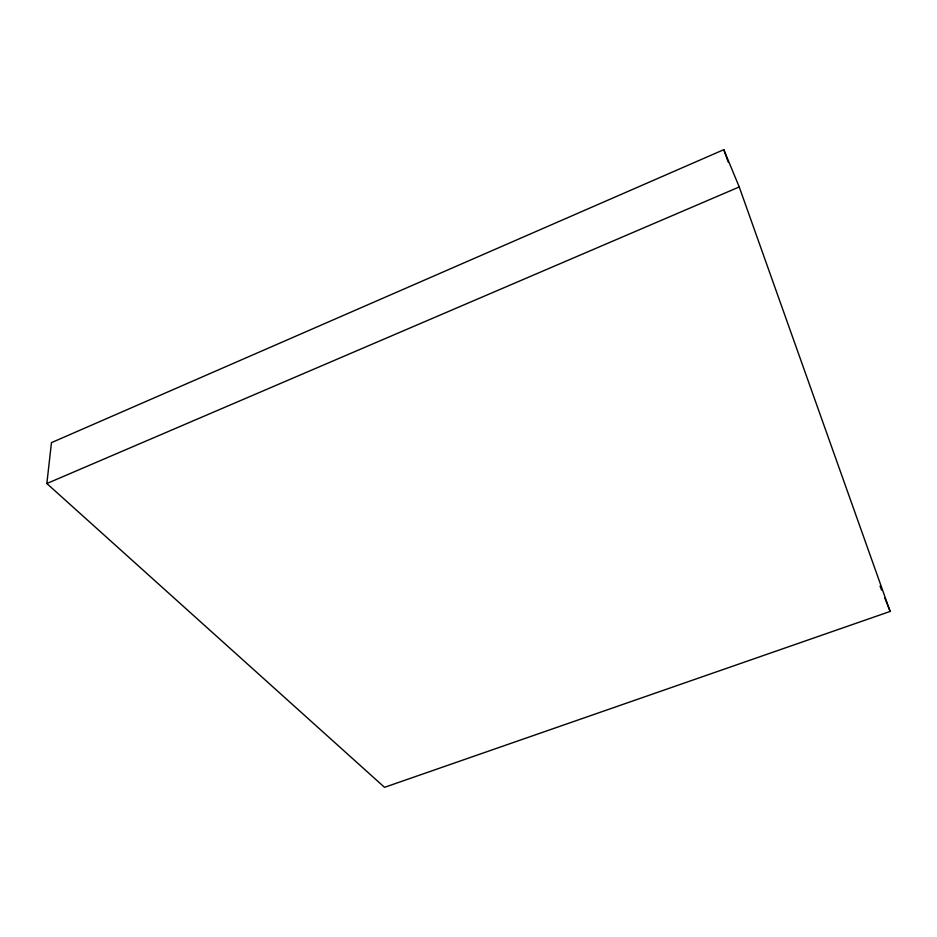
<?xml version="1.0" encoding="UTF-8"?>
<svg xmlns="http://www.w3.org/2000/svg" width="937" height="937" viewBox="0 0 937 937"><rect width="100%" height="100%" fill="white"/><g stroke="black" fill="none" stroke-linecap="round" stroke-linejoin="round"><path stroke-width="1.41" d="M46.85 483.527L51.465 442.639L723.797 149.674L739.234 186.955L890.15 611.428L384.533 787.326L46.85 483.527L739.234 186.955M880.054 586.152L881.647 590.134M884.833 598.122L890.15 611.428M723.797 149.674L728.225 162.078"/></g></svg>
